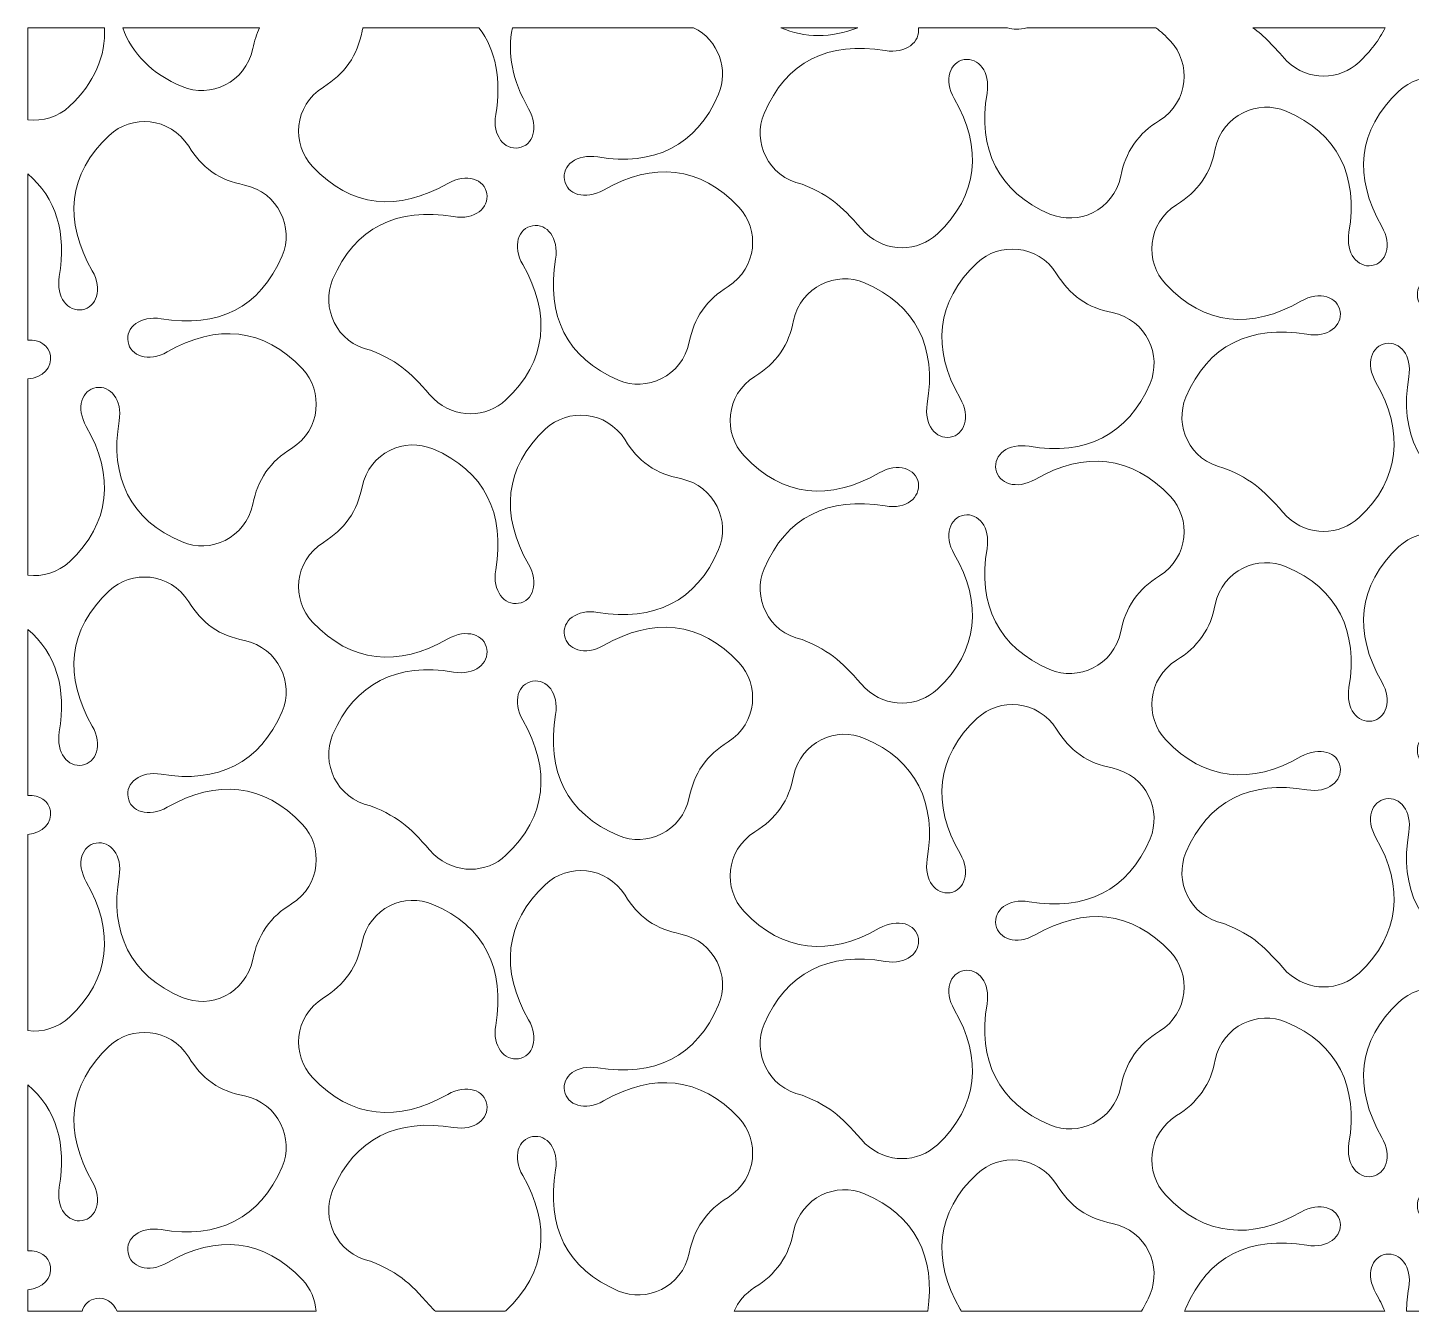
# Model space of a CAD drawing. Header units: millimetres. Extents: x -1200 to 1206, y -590 to 590.
# Drawn here: x -1200 to 72, y -590 to 590 of the extents above; entities that cross this region are included whole.
import ezdxf

# ---------------------------------------------------------------- set-up
doc = ezdxf.new("R2010")
doc.units = ezdxf.units.MM
doc.header["$MEASUREMENT"] = 0
doc.layers.add('Layer 1', color=7, linetype='Continuous')

msp = doc.modelspace()

# ---------------------------------------------------------------- linework, layer by layer
at = {"layer": 'Layer 1', "color": 250, "lineweight": 20}
for points, knots in [([(-1200.0151, 505.2742), (-1186.1337, 503.5378), (-1172.0358, 507.911), (-1161.6008, 517.6815), (-1138.5629, 539.2705), (-1128.1504, 563.7871), (-1129.4449, 589.9637), (-1129.4449, 589.9637), (-1200.0151, 589.9637), (-1200.0151, 589.9637), (-1200.0151, 589.9637), (-1200.0151, 505.2742), (-1200.0151, 505.2742)], [0, 0, 0, 0, 0.25, 0.25, 0.25, 0.5, 0.5, 0.5, 0.75, 0.75, 0.75, 1, 1, 1, 1]), ([(-1112.6236, 589.9637), (-1104.2805, 566.2264), (-1086.2154, 547.7512), (-1058.1324, 535.8322), (-1032.3161, 524.9233), (-999.905, 539.002), (-993.0934, 570.7328), (-991.5304, 577.8759), (-989.6897, 584.0587), (-986.9225, 589.9637), (-986.9225, 589.9637), (-1112.6236, 589.9637), (-1112.6236, 589.9637)], [0, 0, 0, 0, 0.25, 0.25, 0.25, 0.5, 0.5, 0.5, 0.75, 0.75, 0.75, 1, 1, 1, 1]), ([(-826.8334, 248.6627), (-806.9592, 230.155), (-778.3524, 231.0705), (-760.4856, 247.8), (-722.6876, 283.2204), (-718.874, 326.5234), (-744.9954, 372.105), (-754.8823, 389.3025), (-748.9493, 405.7747), (-735.8714, 407.8967), (-722.8361, 409.9892), (-711.6608, 396.8423), (-714.8317, 377.2218), (-723.5592, 325.4075), (-704.7548, 286.2122), (-657.0171, 265.9507), (-631.2009, 255.0418), (-598.7897, 269.1194), (-591.9781, 300.8513), (-589.5009, 312.1722), (-586.3269, 321.0811), (-579.8714, 330.2974), (-573.4514, 339.537), (-566.1832, 345.789), (-556.3219, 351.9921), (-529.0829, 369.334), (-527.2412, 404.7259), (-546.3354, 425.0291), (-581.8514, 462.9295), (-625.1449, 466.7788), (-670.6667, 440.6977), (-687.97, 430.8599), (-704.3419, 436.8881), (-706.6574, 449.9505), (-709.0798, 463.0973), (-695.6623, 474.344), (-676.1022, 471.1224), (-624.3904, 462.4819), (-585.2389, 481.1982), (-564.9782, 528.9007), (-555.5114, 551.1895), (-564.7636, 578.5523), (-587.8951, 589.9637), (-587.8951, 589.9637), (-754.3056, 589.9637), (-754.3056, 589.9637), (-759.61, 566.5051), (-754.4744, 541.3029), (-739.5995, 515.35), (-729.7554, 498.0844), (-735.7371, 481.5745), (-748.7612, 479.4414), (-761.8137, 477.4079), (-773.0358, 490.6015), (-769.8121, 510.1153), (-764.4985, 541.9743), (-769.5222, 569.1194), (-785.2453, 589.9637), (-785.2453, 589.9637), (-891.8459, 589.9637), (-891.8459, 589.9637), (-892.151, 588.8885), (-892.4297, 587.795), (-892.6727, 586.676), (-895.147, 575.2148), (-898.2069, 566.2833), (-904.7307, 557.0447), (-911.2778, 547.8092), (-918.3731, 541.7017), (-928.2182, 535.3663), (-955.6656, 518.1047), (-957.3904, 482.6721), (-938.1954, 462.2317), (-902.7914, 424.5001), (-859.4185, 420.6092), (-813.8988, 446.7401), (-796.6361, 456.5341), (-780.0344, 450.5354), (-777.9334, 437.4018), (-775.9067, 424.4035), (-788.8412, 412.9656), (-808.5029, 416.2676), (-860.3063, 424.9548), (-899.5483, 406.2874), (-919.7043, 358.4852), (-930.5693, 332.7683), (-916.5416, 300.1961), (-884.8524, 293.3817), (-856.4714, 282.0984), (-847.448, 271.6147), (-826.8334, 248.6627)], [0, 0, 0, 0, 0.033333333, 0.033333333, 0.033333333, 0.066666667, 0.066666667, 0.066666667, 0.1, 0.1, 0.1, 0.133333333, 0.133333333, 0.133333333, 0.166666667, 0.166666667, 0.166666667, 0.2, 0.2, 0.2, 0.233333333, 0.233333333, 0.233333333, 0.266666667, 0.266666667, 0.266666667, 0.3, 0.3, 0.3, 0.333333333, 0.333333333, 0.333333333, 0.366666667, 0.366666667, 0.366666667, 0.4, 0.4, 0.4, 0.433333333, 0.433333333, 0.433333333, 0.466666667, 0.466666667, 0.466666667, 0.5, 0.5, 0.5, 0.533333333, 0.533333333, 0.533333333, 0.566666667, 0.566666667, 0.566666667, 0.6, 0.6, 0.6, 0.633333333, 0.633333333, 0.633333333, 0.666666667, 0.666666667, 0.666666667, 0.7, 0.7, 0.7, 0.733333333, 0.733333333, 0.733333333, 0.766666667, 0.766666667, 0.766666667, 0.8, 0.8, 0.8, 0.833333333, 0.833333333, 0.833333333, 0.866666667, 0.866666667, 0.866666667, 0.9, 0.9, 0.9, 0.933333333, 0.933333333, 0.933333333, 0.966666667, 0.966666667, 0.966666667, 1, 1, 1, 1]), ([(-430.2253, 401.3304), (-410.351, 382.8227), (-381.7443, 383.7382), (-363.8774, 400.4678), (-326.0796, 435.8881), (-322.266, 479.1912), (-348.3873, 524.7728), (-358.2731, 541.9703), (-352.3402, 558.4435), (-339.2633, 560.5644), (-326.228, 562.6569), (-315.0517, 549.5111), (-318.2236, 529.8895), (-326.95, 478.0752), (-308.1466, 438.8799), (-260.408, 418.6184), (-234.5927, 407.7095), (-202.1816, 421.7882), (-195.37, 453.519), (-192.8927, 464.8399), (-189.7189, 473.7489), (-183.2622, 482.9661), (-176.8422, 492.2047), (-169.5751, 498.4577), (-159.7138, 504.6599), (-132.4747, 522.0018), (-130.6331, 557.3937), (-149.7273, 577.6968), (-154.026, 582.2836), (-158.4385, 586.3678), (-162.9548, 589.9637), (-162.9548, 589.9637), (-281.7944, 589.9637), (-281.7944, 589.9637), (-288.3497, 587.9079), (-294.4575, 588.0849), (-299.3266, 589.9637), (-299.3266, 589.9637), (-381.311, 589.9637), (-381.311, 589.9637), (-379.3707, 577.0102), (-392.287, 565.6425), (-411.8948, 568.9363), (-463.6981, 577.6235), (-502.9402, 558.9552), (-523.0961, 511.1529), (-533.9602, 485.436), (-519.9324, 452.8649), (-488.2443, 446.0494), (-459.8633, 434.7662), (-450.8388, 424.2824), (-430.2253, 401.3304)], [0, 0, 0, 0, 0.058823529, 0.058823529, 0.058823529, 0.117647059, 0.117647059, 0.117647059, 0.176470588, 0.176470588, 0.176470588, 0.235294118, 0.235294118, 0.235294118, 0.294117647, 0.294117647, 0.294117647, 0.352941176, 0.352941176, 0.352941176, 0.411764706, 0.411764706, 0.411764706, 0.470588235, 0.470588235, 0.470588235, 0.529411765, 0.529411765, 0.529411765, 0.588235294, 0.588235294, 0.588235294, 0.647058824, 0.647058824, 0.647058824, 0.705882353, 0.705882353, 0.705882353, 0.764705882, 0.764705882, 0.764705882, 0.823529412, 0.823529412, 0.823529412, 0.882352941, 0.882352941, 0.882352941, 0.941176471, 0.941176471, 0.941176471, 1, 1, 1, 1]), ([(-507.6934, 589.9637), (-485.6805, 580.1127), (-461.7537, 580.3315), (-436.9056, 589.9637), (-436.9056, 589.9637), (-507.6934, 589.9637), (-507.6934, 589.9637)], [0, 0, 0, 0, 0.5, 0.5, 0.5, 1, 1, 1, 1]), ([(-42.6304, 559.1179), (-22.7562, 540.6102), (5.8496, 541.5257), (23.7174, 558.2553), (34.372, 568.2405), (42.3255, 578.8514), (47.6707, 589.9637), (47.6707, 589.9637), (-74.0907, 589.9637), (-74.0907, 589.9637), (-63.2907, 582.2784), (-55.0707, 572.9687), (-42.6304, 559.1179)], [0, 0, 0, 0, 0.25, 0.25, 0.25, 0.5, 0.5, 0.5, 0.75, 0.75, 0.75, 1, 1, 1, 1]), ([(-42.6304, 140.4657), (-22.7562, 121.958), (5.8496, 122.8736), (23.7174, 139.6021), (61.5154, 175.0235), (65.329, 218.3265), (39.2076, 263.9081), (29.3208, 281.1056), (35.2537, 297.5778), (48.3317, 299.6998), (61.3669, 301.7922), (72.5422, 288.6454), (69.3714, 269.0248), (60.6438, 217.2106), (79.4483, 178.0152), (127.1859, 157.7528), (153.0022, 146.8449), (185.4134, 160.9225), (192.2249, 192.6543), (194.7021, 203.9752), (197.8761, 212.8832), (204.3316, 222.1004), (210.7516, 231.3401), (218.0198, 237.5921), (227.8812, 243.7952), (255.1201, 261.1361), (256.9618, 296.528), (237.8676, 316.8322), (202.3516, 354.7316), (159.0581, 358.5818), (113.5364, 332.5007), (96.233, 322.662), (79.8612, 328.6911), (77.5456, 341.7536), (75.1222, 354.8994), (88.5408, 366.147), (108.1008, 362.9254), (159.8127, 354.285), (198.9642, 373.0012), (219.2249, 420.7038), (230.1734, 446.4786), (216.0916, 479.0457), (184.4534, 485.8744), (172.9385, 488.4114), (164.0676, 491.4103), (154.8835, 497.8281), (145.5967, 504.4249), (139.5703, 511.6737), (133.2977, 521.5135), (115.909, 548.8254), (80.4775, 550.6453), (60.1374, 531.5496), (22.3781, 495.9858), (18.4832, 452.7266), (44.6035, 407.1521), (54.4476, 389.8874), (48.4659, 373.3776), (35.4418, 371.2445), (22.3893, 369.211), (11.1672, 382.4046), (14.391, 401.9184), (23.031, 453.7316), (4.3445, 493.0857), (-43.269, 513.1243), (-69.0558, 524.1695), (-101.6083, 510.1285), (-108.4707, 478.479), (-110.944, 467.0178), (-114.0039, 458.0864), (-120.5277, 448.8468), (-127.0747, 439.6113), (-134.17, 433.5048), (-144.0151, 427.1694), (-171.4636, 409.9078), (-173.1874, 374.4752), (-153.9924, 354.0348), (-118.5884, 316.3032), (-75.2154, 312.4122), (-29.6958, 338.5421), (-12.4331, 348.3362), (4.1686, 342.3385), (6.2696, 329.2039), (8.2964, 316.2066), (-4.6381, 304.7687), (-24.2999, 308.0706), (-76.1032, 316.7579), (-115.3453, 298.0905), (-135.5012, 250.2882), (-146.3663, 224.5713), (-132.3385, 191.9992), (-100.6493, 185.1847), (-72.2683, 173.9015), (-63.245, 163.4168), (-42.6304, 140.4657)], [0, 0, 0, 0, 0.032258065, 0.032258065, 0.032258065, 0.064516129, 0.064516129, 0.064516129, 0.096774194, 0.096774194, 0.096774194, 0.129032258, 0.129032258, 0.129032258, 0.161290323, 0.161290323, 0.161290323, 0.193548387, 0.193548387, 0.193548387, 0.225806452, 0.225806452, 0.225806452, 0.258064516, 0.258064516, 0.258064516, 0.290322581, 0.290322581, 0.290322581, 0.322580645, 0.322580645, 0.322580645, 0.35483871, 0.35483871, 0.35483871, 0.387096774, 0.387096774, 0.387096774, 0.419354839, 0.419354839, 0.419354839, 0.451612903, 0.451612903, 0.451612903, 0.483870968, 0.483870968, 0.483870968, 0.516129032, 0.516129032, 0.516129032, 0.548387097, 0.548387097, 0.548387097, 0.580645161, 0.580645161, 0.580645161, 0.612903226, 0.612903226, 0.612903226, 0.64516129, 0.64516129, 0.64516129, 0.677419355, 0.677419355, 0.677419355, 0.709677419, 0.709677419, 0.709677419, 0.741935484, 0.741935484, 0.741935484, 0.774193548, 0.774193548, 0.774193548, 0.806451613, 0.806451613, 0.806451613, 0.838709677, 0.838709677, 0.838709677, 0.870967742, 0.870967742, 0.870967742, 0.903225806, 0.903225806, 0.903225806, 0.935483871, 0.935483871, 0.935483871, 0.967741935, 0.967741935, 0.967741935, 1, 1, 1, 1]), ([(-1200.0151, 86.6221), (-1186.1337, 84.8867), (-1172.0358, 89.2588), (-1161.6008, 99.0284), (-1123.8029, 134.4498), (-1119.9893, 177.7518), (-1146.1107, 223.3343), (-1155.9975, 240.5318), (-1150.0646, 257.0041), (-1136.9867, 259.125), (-1123.9513, 261.2175), (-1112.7761, 248.0717), (-1115.947, 228.4511), (-1124.6744, 176.6358), (-1105.87, 137.4415), (-1058.1324, 117.179), (-1032.3161, 106.2712), (-999.905, 120.3488), (-993.0934, 152.0806), (-990.6161, 163.4005), (-987.4422, 172.3095), (-980.9866, 181.5267), (-974.5666, 190.7653), (-967.2985, 197.0183), (-957.4371, 203.2214), (-930.1981, 220.5624), (-928.3565, 255.9543), (-947.4507, 276.2574), (-982.9666, 314.1578), (-1026.2601, 318.0081), (-1071.7819, 291.926), (-1089.0853, 282.0883), (-1105.4572, 288.1164), (-1107.7727, 301.1798), (-1110.1962, 314.3257), (-1096.7775, 325.5723), (-1077.2175, 322.3517), (-1025.5056, 313.7113), (-986.3541, 332.4275), (-966.0934, 380.129), (-955.1449, 405.9049), (-969.2266, 438.4719), (-1000.865, 445.3007), (-1012.3799, 447.8377), (-1021.2507, 450.8355), (-1030.4348, 457.2533), (-1039.7215, 463.8511), (-1045.748, 471.1), (-1052.0205, 480.9398), (-1069.4094, 508.2517), (-1104.8409, 510.0716), (-1125.1808, 490.9749), (-1162.9402, 455.4121), (-1166.8351, 412.1528), (-1140.7147, 366.5783), (-1130.8707, 349.3137), (-1136.8524, 332.8028), (-1149.8765, 330.6707), (-1162.929, 328.6373), (-1174.151, 341.8309), (-1170.9273, 361.3436), (-1164.2989, 401.0924), (-1173.7555, 433.5088), (-1200.0151, 455.4965), (-1200.0151, 455.4965), (-1200.0151, 302.7525), (-1200.0151, 302.7525), (-1189.088, 303.5144), (-1180.5192, 297.8199), (-1179.0487, 288.6302), (-1177.3748, 277.8931), (-1185.91, 268.2212), (-1200.0151, 267.0432), (-1200.0151, 267.0432), (-1200.0151, 86.6221), (-1200.0151, 86.6221)], [0, 0, 0, 0, 0.04, 0.04, 0.04, 0.08, 0.08, 0.08, 0.12, 0.12, 0.12, 0.16, 0.16, 0.16, 0.2, 0.2, 0.2, 0.24, 0.24, 0.24, 0.28, 0.28, 0.28, 0.32, 0.32, 0.32, 0.36, 0.36, 0.36, 0.4, 0.4, 0.4, 0.44, 0.44, 0.44, 0.48, 0.48, 0.48, 0.52, 0.52, 0.52, 0.56, 0.56, 0.56, 0.6, 0.6, 0.6, 0.64, 0.64, 0.64, 0.68, 0.68, 0.68, 0.72, 0.72, 0.72, 0.76, 0.76, 0.76, 0.8, 0.8, 0.8, 0.84, 0.84, 0.84, 0.88, 0.88, 0.88, 0.92, 0.92, 0.92, 0.96, 0.96, 0.96, 1, 1, 1, 1]), ([(-430.2253, -17.3217), (-410.351, -35.8295), (-381.7443, -34.9139), (-363.8774, -18.1844), (-326.0796, 17.236), (-322.266, 60.539), (-348.3873, 106.1206), (-358.2731, 123.3181), (-352.3402, 139.7903), (-339.2633, 141.9122), (-326.228, 144.0047), (-315.0517, 130.8579), (-318.2236, 111.2373), (-326.95, 59.4231), (-308.1466, 20.2277), (-260.408, -0.0348), (-234.5927, -10.9426), (-202.1816, 3.135), (-195.37, 34.8669), (-192.8927, 46.1877), (-189.7189, 55.0957), (-183.2622, 64.313), (-176.8422, 73.5526), (-169.5751, 79.8045), (-159.7138, 86.0077), (-132.4747, 103.3486), (-130.6331, 138.7415), (-149.7273, 159.0446), (-185.2432, 196.9451), (-228.5368, 200.7943), (-274.0585, 174.7132), (-291.3619, 164.8745), (-307.7338, 170.9037), (-310.0494, 183.9661), (-312.4717, 197.1119), (-299.0541, 208.3595), (-279.4941, 205.1379), (-227.7822, 196.4975), (-188.6307, 215.2137), (-168.37, 262.9163), (-157.4216, 288.6922), (-171.5032, 321.2582), (-203.1416, 328.0869), (-214.6555, 330.6239), (-223.5263, 333.6227), (-232.7104, 340.0405), (-241.9971, 346.6373), (-248.0246, 353.8862), (-254.2961, 363.726), (-271.686, 391.038), (-307.1175, 392.8578), (-327.4575, 373.7621), (-365.2168, 338.1983), (-369.1117, 294.9391), (-342.9914, 249.3646), (-333.1473, 232.1), (-339.129, 215.5901), (-352.1531, 213.4569), (-365.2056, 211.4235), (-376.4276, 224.6171), (-373.2039, 244.1309), (-364.5629, 295.9441), (-383.2504, 335.2981), (-430.8639, 355.3368), (-456.6507, 366.382), (-489.2033, 352.341), (-496.0646, 320.6916), (-498.5388, 309.2303), (-501.5978, 300.2989), (-508.1226, 291.0593), (-514.6697, 281.8238), (-521.7639, 275.7173), (-531.609, 269.3818), (-559.0575, 252.1203), (-560.7812, 216.6877), (-541.5873, 196.2472), (-506.1832, 158.5157), (-462.8104, 154.6247), (-417.2907, 180.7546), (-400.028, 190.5496), (-383.4253, 184.551), (-381.3253, 171.4163), (-379.2985, 158.419), (-392.2331, 146.9812), (-411.8948, 150.2832), (-463.6981, 158.9704), (-502.9402, 140.303), (-523.0961, 92.5007), (-533.9602, 66.7838), (-519.9324, 34.2118), (-488.2443, 27.3972), (-459.8633, 16.114), (-450.8388, 5.6303), (-430.2253, -17.3217)], [0, 0, 0, 0, 0.032258065, 0.032258065, 0.032258065, 0.064516129, 0.064516129, 0.064516129, 0.096774194, 0.096774194, 0.096774194, 0.129032258, 0.129032258, 0.129032258, 0.161290323, 0.161290323, 0.161290323, 0.193548387, 0.193548387, 0.193548387, 0.225806452, 0.225806452, 0.225806452, 0.258064516, 0.258064516, 0.258064516, 0.290322581, 0.290322581, 0.290322581, 0.322580645, 0.322580645, 0.322580645, 0.35483871, 0.35483871, 0.35483871, 0.387096774, 0.387096774, 0.387096774, 0.419354839, 0.419354839, 0.419354839, 0.451612903, 0.451612903, 0.451612903, 0.483870968, 0.483870968, 0.483870968, 0.516129032, 0.516129032, 0.516129032, 0.548387097, 0.548387097, 0.548387097, 0.580645161, 0.580645161, 0.580645161, 0.612903226, 0.612903226, 0.612903226, 0.64516129, 0.64516129, 0.64516129, 0.677419355, 0.677419355, 0.677419355, 0.709677419, 0.709677419, 0.709677419, 0.741935484, 0.741935484, 0.741935484, 0.774193548, 0.774193548, 0.774193548, 0.806451613, 0.806451613, 0.806451613, 0.838709677, 0.838709677, 0.838709677, 0.870967742, 0.870967742, 0.870967742, 0.903225806, 0.903225806, 0.903225806, 0.935483871, 0.935483871, 0.935483871, 0.967741935, 0.967741935, 0.967741935, 1, 1, 1, 1]), ([(-826.8334, -169.9905), (-806.9592, -188.4972), (-778.3524, -187.5827), (-760.4856, -170.8531), (-722.6876, -135.4317), (-718.874, -92.1298), (-744.9954, -46.5482), (-754.8823, -29.3507), (-748.9493, -12.8774), (-735.8714, -10.7565), (-722.8361, -8.664), (-711.6608, -21.8098), (-714.8317, -41.4314), (-723.5592, -93.2457), (-704.7548, -132.44), (-657.0171, -152.7025), (-631.2009, -163.6114), (-598.7897, -149.5328), (-591.9781, -117.8009), (-589.5009, -106.481), (-586.3269, -97.572), (-579.8714, -88.3548), (-573.4514, -79.1162), (-566.1832, -72.8632), (-556.3219, -66.6611), (-529.0829, -49.3191), (-527.2412, -13.9272), (-546.3354, 6.3759), (-581.8514, 44.2763), (-625.1449, 48.1256), (-670.6667, 22.0445), (-687.97, 12.2068), (-704.3419, 18.2349), (-706.6574, 31.2973), (-709.0798, 44.4442), (-695.6623, 55.6908), (-676.1022, 52.4702), (-624.3904, 43.8297), (-585.2389, 62.546), (-564.9782, 110.2475), (-554.0296, 136.0235), (-568.1114, 168.5905), (-599.7497, 175.4192), (-611.2635, 177.9562), (-620.1355, 180.954), (-629.3195, 187.3718), (-638.6063, 193.9696), (-644.6327, 201.2185), (-650.9053, 211.0583), (-668.2941, 238.3702), (-703.7256, 240.1901), (-724.0656, 221.0934), (-761.8249, 185.5296), (-765.7198, 142.2713), (-739.5995, 96.6969), (-729.7554, 79.4322), (-735.7371, 62.9214), (-748.7612, 60.7892), (-761.8137, 58.7558), (-773.0358, 71.9494), (-769.8121, 91.4622), (-761.171, 143.2754), (-779.8585, 182.6294), (-827.472, 202.6691), (-853.2588, 213.7143), (-885.8114, 199.6733), (-892.6727, 168.0228), (-895.147, 156.5626), (-898.2069, 147.6312), (-904.7307, 138.3916), (-911.2778, 129.156), (-918.3731, 123.0485), (-928.2182, 116.7131), (-955.6656, 99.4515), (-957.3904, 64.02), (-938.1954, 43.5785), (-902.7914, 5.848), (-859.4185, 1.957), (-813.8988, 28.0869), (-796.6361, 37.8809), (-780.0344, 31.8823), (-777.9334, 18.7486), (-775.9067, 5.7513), (-788.8412, -5.6876), (-808.5029, -2.3846), (-860.3063, 6.3027), (-899.5483, -12.3658), (-919.7043, -60.168), (-930.5693, -85.8849), (-916.5416, -118.456), (-884.8524, -125.2715), (-856.4714, -136.5537), (-847.448, -147.0384), (-826.8334, -169.9905)], [0, 0, 0, 0, 0.032258065, 0.032258065, 0.032258065, 0.064516129, 0.064516129, 0.064516129, 0.096774194, 0.096774194, 0.096774194, 0.129032258, 0.129032258, 0.129032258, 0.161290323, 0.161290323, 0.161290323, 0.193548387, 0.193548387, 0.193548387, 0.225806452, 0.225806452, 0.225806452, 0.258064516, 0.258064516, 0.258064516, 0.290322581, 0.290322581, 0.290322581, 0.322580645, 0.322580645, 0.322580645, 0.35483871, 0.35483871, 0.35483871, 0.387096774, 0.387096774, 0.387096774, 0.419354839, 0.419354839, 0.419354839, 0.451612903, 0.451612903, 0.451612903, 0.483870968, 0.483870968, 0.483870968, 0.516129032, 0.516129032, 0.516129032, 0.548387097, 0.548387097, 0.548387097, 0.580645161, 0.580645161, 0.580645161, 0.612903226, 0.612903226, 0.612903226, 0.64516129, 0.64516129, 0.64516129, 0.677419355, 0.677419355, 0.677419355, 0.709677419, 0.709677419, 0.709677419, 0.741935484, 0.741935484, 0.741935484, 0.774193548, 0.774193548, 0.774193548, 0.806451613, 0.806451613, 0.806451613, 0.838709677, 0.838709677, 0.838709677, 0.870967742, 0.870967742, 0.870967742, 0.903225806, 0.903225806, 0.903225806, 0.935483871, 0.935483871, 0.935483871, 0.967741935, 0.967741935, 0.967741935, 1, 1, 1, 1]), ([(-42.6304, -278.1874), (-22.7562, -296.6952), (5.8496, -295.7796), (23.7174, -279.05), (61.5154, -243.6297), (65.329, -200.3267), (39.2076, -154.7451), (29.3208, -137.5476), (35.2537, -121.0744), (48.3317, -118.9534), (61.3669, -116.861), (72.5422, -130.0078), (69.3714, -149.6283), (60.6438, -201.4426), (79.4483, -240.638), (127.1859, -260.8994), (153.0022, -271.8083), (185.4134, -257.7297), (192.2249, -225.9988), (194.7021, -214.6779), (197.8761, -205.7689), (204.3316, -196.5527), (210.7516, -187.3131), (218.0198, -181.0601), (227.8812, -174.858), (255.1201, -157.516), (256.9618, -122.1241), (237.8676, -101.821), (202.3516, -63.9206), (159.0581, -60.0714), (113.5364, -86.1524), (96.233, -95.9902), (79.8612, -89.962), (77.5456, -76.8996), (75.1222, -63.7528), (88.5408, -52.5062), (108.1008, -55.7267), (159.8127, -64.3682), (198.9642, -45.6509), (219.2249, 2.0506), (230.1734, 27.8265), (216.0916, 60.3935), (184.4534, 67.2223), (172.9385, 69.7593), (164.0676, 72.7571), (154.8835, 79.1749), (145.5967, 85.7717), (139.5703, 93.0216), (133.2977, 102.8603), (115.909, 130.1733), (80.4775, 131.9921), (60.1374, 112.8964), (22.3781, 77.3326), (18.4832, 34.0744), (44.6035, -11.5001), (54.4476, -28.7657), (48.4659, -45.2755), (35.4418, -47.4077), (22.3893, -49.4422), (11.1672, -36.2476), (14.391, -16.7348), (23.031, 35.0784), (4.3445, 74.4325), (-43.269, 94.4722), (-69.0558, 105.5164), (-101.6083, 91.4764), (-108.4707, 59.8259), (-110.944, 48.3656), (-114.0039, 39.4343), (-120.5277, 30.1947), (-127.0747, 20.9591), (-134.17, 14.8516), (-144.0151, 8.5162), (-171.4636, -8.7454), (-173.1874, -44.177), (-153.9924, -64.6185), (-118.5884, -102.349), (-75.2154, -106.2399), (-29.6958, -80.11), (-12.4331, -70.316), (4.1686, -76.3147), (6.2696, -89.4483), (8.2964, -102.4456), (-4.6381, -113.8845), (-24.2999, -110.5815), (-76.1032, -101.8953), (-115.3453, -120.5627), (-135.5012, -168.3649), (-146.3663, -194.0819), (-132.3385, -226.6529), (-100.6493, -233.4684), (-72.2683, -244.7517), (-63.245, -255.2354), (-42.6304, -278.1874)], [0, 0, 0, 0, 0.032258065, 0.032258065, 0.032258065, 0.064516129, 0.064516129, 0.064516129, 0.096774194, 0.096774194, 0.096774194, 0.129032258, 0.129032258, 0.129032258, 0.161290323, 0.161290323, 0.161290323, 0.193548387, 0.193548387, 0.193548387, 0.225806452, 0.225806452, 0.225806452, 0.258064516, 0.258064516, 0.258064516, 0.290322581, 0.290322581, 0.290322581, 0.322580645, 0.322580645, 0.322580645, 0.35483871, 0.35483871, 0.35483871, 0.387096774, 0.387096774, 0.387096774, 0.419354839, 0.419354839, 0.419354839, 0.451612903, 0.451612903, 0.451612903, 0.483870968, 0.483870968, 0.483870968, 0.516129032, 0.516129032, 0.516129032, 0.548387097, 0.548387097, 0.548387097, 0.580645161, 0.580645161, 0.580645161, 0.612903226, 0.612903226, 0.612903226, 0.64516129, 0.64516129, 0.64516129, 0.677419355, 0.677419355, 0.677419355, 0.709677419, 0.709677419, 0.709677419, 0.741935484, 0.741935484, 0.741935484, 0.774193548, 0.774193548, 0.774193548, 0.806451613, 0.806451613, 0.806451613, 0.838709677, 0.838709677, 0.838709677, 0.870967742, 0.870967742, 0.870967742, 0.903225806, 0.903225806, 0.903225806, 0.935483871, 0.935483871, 0.935483871, 0.967741935, 0.967741935, 0.967741935, 1, 1, 1, 1]), ([(-1200.0151, -332.0311), (-1186.1337, -333.7675), (-1172.0358, -329.3944), (-1161.6008, -319.6238), (-1123.8029, -284.2034), (-1119.9893, -240.9004), (-1146.1107, -195.3188), (-1155.9975, -178.1213), (-1150.0646, -161.6491), (-1136.9867, -159.5272), (-1123.9513, -157.4347), (-1112.7761, -170.5815), (-1115.947, -190.2021), (-1124.6744, -242.0163), (-1105.87, -281.2117), (-1058.1324, -301.4731), (-1032.3161, -312.382), (-999.905, -298.3034), (-993.0934, -266.5725), (-990.6161, -255.2517), (-987.4422, -246.3426), (-980.9866, -237.1264), (-974.5666, -227.8869), (-967.2985, -221.6338), (-957.4371, -215.4317), (-930.1981, -198.0898), (-928.3565, -162.6979), (-947.4507, -142.3948), (-982.9666, -104.4943), (-1026.2601, -100.6451), (-1071.7819, -126.7262), (-1089.0853, -136.5639), (-1105.4572, -130.5357), (-1107.7727, -117.4733), (-1110.1962, -104.3265), (-1096.7775, -93.0799), (-1077.2175, -96.3004), (-1025.5056, -104.9419), (-986.3541, -86.2246), (-966.0934, -38.5231), (-955.1449, -12.7472), (-969.2266, 19.8198), (-1000.865, 26.6485), (-1012.3799, 29.1856), (-1021.2507, 32.1833), (-1030.4348, 38.6011), (-1039.7215, 45.1979), (-1045.748, 52.4479), (-1052.0205, 62.2866), (-1069.4094, 89.5986), (-1104.8409, 91.4184), (-1125.1808, 72.3227), (-1162.9402, 36.7589), (-1166.8351, -6.4993), (-1140.7147, -52.0738), (-1130.8707, -69.3395), (-1136.8524, -85.8493), (-1149.8765, -87.9825), (-1162.929, -90.0159), (-1174.151, -76.8213), (-1170.9273, -57.3085), (-1164.2989, -17.5598), (-1173.7555, 14.8567), (-1200.0151, 36.8444), (-1200.0151, 36.8444), (-1200.0151, -115.8997), (-1200.0151, -115.8997), (-1189.088, -115.1377), (-1180.5192, -120.8333), (-1179.0487, -130.022), (-1177.3748, -140.759), (-1185.91, -150.432), (-1200.0151, -151.6099), (-1200.0151, -151.6099), (-1200.0151, -332.0311), (-1200.0151, -332.0311)], [0, 0, 0, 0, 0.04, 0.04, 0.04, 0.08, 0.08, 0.08, 0.12, 0.12, 0.12, 0.16, 0.16, 0.16, 0.2, 0.2, 0.2, 0.24, 0.24, 0.24, 0.28, 0.28, 0.28, 0.32, 0.32, 0.32, 0.36, 0.36, 0.36, 0.4, 0.4, 0.4, 0.44, 0.44, 0.44, 0.48, 0.48, 0.48, 0.52, 0.52, 0.52, 0.56, 0.56, 0.56, 0.6, 0.6, 0.6, 0.64, 0.64, 0.64, 0.68, 0.68, 0.68, 0.72, 0.72, 0.72, 0.76, 0.76, 0.76, 0.8, 0.8, 0.8, 0.84, 0.84, 0.84, 0.88, 0.88, 0.88, 0.92, 0.92, 0.92, 0.96, 0.96, 0.96, 1, 1, 1, 1]), ([(-430.2253, -435.9749), (-410.351, -454.4826), (-381.7443, -453.5671), (-363.8774, -436.8376), (-326.0796, -401.4172), (-322.266, -358.1142), (-348.3873, -312.5326), (-358.2731, -295.3351), (-352.3402, -278.8619), (-339.2633, -276.7409), (-326.228, -274.6484), (-315.0517, -287.7943), (-318.2236, -307.4159), (-326.95, -359.2301), (-308.1466, -398.4255), (-260.408, -418.6869), (-234.5927, -429.5958), (-202.1816, -415.5172), (-195.37, -383.7864), (-192.8927, -372.4655), (-189.7189, -363.5564), (-183.2622, -354.3402), (-176.8422, -345.1006), (-169.5751, -338.8476), (-159.7138, -332.6455), (-132.4747, -315.3036), (-130.6331, -279.9117), (-149.7273, -259.6085), (-185.2432, -221.7081), (-228.5368, -217.8589), (-274.0585, -243.9399), (-291.3619, -253.7777), (-307.7338, -247.7495), (-310.0494, -234.6871), (-312.4717, -221.5403), (-299.0541, -210.2936), (-279.4941, -213.5142), (-227.7822, -222.1547), (-188.6307, -203.4384), (-168.37, -155.7369), (-157.4216, -129.961), (-171.5032, -97.394), (-203.1416, -90.5652), (-214.6555, -88.0282), (-223.5263, -85.0304), (-232.7104, -78.6126), (-241.9971, -72.0158), (-248.0246, -64.7659), (-254.2961, -54.9272), (-271.686, -27.6142), (-307.1175, -25.7954), (-327.4575, -44.891), (-365.2168, -80.4549), (-369.1117, -123.7131), (-342.9914, -169.2876), (-333.1473, -186.5533), (-339.129, -203.0631), (-352.1531, -205.1952), (-365.2056, -207.2297), (-376.4276, -194.035), (-373.2039, -174.5223), (-364.5629, -122.7091), (-383.2504, -83.355), (-430.8639, -63.3154), (-456.6507, -52.2712), (-489.2033, -66.3111), (-496.0646, -97.9616), (-498.5388, -109.4219), (-501.5978, -118.3533), (-508.1226, -127.5929), (-514.6697, -136.8284), (-521.7639, -142.9359), (-531.609, -149.2713), (-559.0575, -166.5329), (-560.7812, -201.9645), (-541.5873, -222.4059), (-506.1832, -260.1365), (-462.8104, -264.0274), (-417.2907, -237.8975), (-400.028, -228.1035), (-383.4253, -234.1022), (-381.3253, -247.2358), (-379.2985, -260.2331), (-392.2331, -271.672), (-411.8948, -268.369), (-463.6981, -259.6828), (-502.9402, -278.3502), (-523.0961, -326.1524), (-533.9602, -351.8693), (-519.9324, -384.4404), (-488.2443, -391.256), (-459.8633, -402.5392), (-450.8388, -413.0229), (-430.2253, -435.9749)], [0, 0, 0, 0, 0.032258065, 0.032258065, 0.032258065, 0.064516129, 0.064516129, 0.064516129, 0.096774194, 0.096774194, 0.096774194, 0.129032258, 0.129032258, 0.129032258, 0.161290323, 0.161290323, 0.161290323, 0.193548387, 0.193548387, 0.193548387, 0.225806452, 0.225806452, 0.225806452, 0.258064516, 0.258064516, 0.258064516, 0.290322581, 0.290322581, 0.290322581, 0.322580645, 0.322580645, 0.322580645, 0.35483871, 0.35483871, 0.35483871, 0.387096774, 0.387096774, 0.387096774, 0.419354839, 0.419354839, 0.419354839, 0.451612903, 0.451612903, 0.451612903, 0.483870968, 0.483870968, 0.483870968, 0.516129032, 0.516129032, 0.516129032, 0.548387097, 0.548387097, 0.548387097, 0.580645161, 0.580645161, 0.580645161, 0.612903226, 0.612903226, 0.612903226, 0.64516129, 0.64516129, 0.64516129, 0.677419355, 0.677419355, 0.677419355, 0.709677419, 0.709677419, 0.709677419, 0.741935484, 0.741935484, 0.741935484, 0.774193548, 0.774193548, 0.774193548, 0.806451613, 0.806451613, 0.806451613, 0.838709677, 0.838709677, 0.838709677, 0.870967742, 0.870967742, 0.870967742, 0.903225806, 0.903225806, 0.903225806, 0.935483871, 0.935483871, 0.935483871, 0.967741935, 0.967741935, 0.967741935, 1, 1, 1, 1]), ([(-826.8334, -588.6427), (-826.3198, -589.1208), (-825.7992, -589.5836), (-825.2734, -590.0363), (-825.2734, -590.0363), (-761.0663, -590.0363), (-761.0663, -590.0363), (-761.0663, -590.0363), (-760.4856, -589.5053), (-760.4856, -589.5053), (-722.6876, -554.0849), (-718.874, -510.7819), (-744.9954, -465.2003), (-754.8823, -448.0028), (-748.9493, -431.5306), (-735.8714, -429.4086), (-722.8361, -427.3162), (-711.6608, -440.463), (-714.8317, -460.0836), (-723.5592, -511.8978), (-704.7548, -551.0932), (-657.0171, -571.3546), (-631.2009, -582.2635), (-598.7897, -568.1859), (-591.9781, -536.4541), (-589.5009, -525.1332), (-586.3269, -516.2242), (-579.8714, -507.008), (-573.4514, -497.7683), (-566.1832, -491.5163), (-556.3219, -485.3132), (-529.0829, -467.9713), (-527.2412, -432.5794), (-546.3354, -412.2762), (-581.8514, -374.3758), (-625.1449, -370.5266), (-670.6667, -396.6077), (-687.97, -406.4454), (-704.3419, -400.4172), (-706.6574, -387.3548), (-709.0798, -374.208), (-695.6623, -362.9613), (-676.1022, -366.1829), (-624.3904, -374.8234), (-585.2389, -356.1071), (-564.9782, -308.4046), (-554.0296, -282.6287), (-568.1114, -250.0627), (-599.7497, -243.234), (-611.2635, -240.696), (-620.1355, -237.6981), (-629.3195, -231.2804), (-638.6063, -224.6835), (-644.6327, -217.4336), (-650.9053, -207.5949), (-668.2941, -180.2829), (-703.7256, -178.4631), (-724.0656, -197.5588), (-761.8249, -233.1226), (-765.7198, -276.3818), (-739.5995, -321.9553), (-729.7554, -339.221), (-735.7371, -355.7308), (-748.7612, -357.864), (-761.8137, -359.8974), (-773.0358, -346.7038), (-769.8121, -327.19), (-761.171, -275.3768), (-779.8585, -236.0227), (-827.472, -215.9841), (-853.2588, -204.9389), (-885.8114, -218.9799), (-892.6727, -250.6293), (-895.147, -262.0906), (-898.2069, -271.022), (-904.7307, -280.2606), (-911.2778, -289.4961), (-918.3731, -295.6037), (-928.2182, -301.939), (-955.6656, -319.2006), (-957.3904, -354.6332), (-938.1954, -375.0736), (-902.7914, -412.8052), (-859.4185, -416.6961), (-813.8988, -390.5653), (-796.6361, -380.7712), (-780.0344, -386.7699), (-777.9334, -399.9035), (-775.9067, -412.9018), (-788.8412, -424.3397), (-808.5029, -421.0378), (-860.3063, -412.3505), (-899.5483, -431.0179), (-919.7043, -478.8201), (-930.5693, -504.537), (-916.5416, -537.1092), (-884.8524, -543.9237), (-856.4714, -555.2069), (-847.448, -565.6906), (-826.8334, -588.6427)], [0, 0, 0, 0, 0.03030303, 0.03030303, 0.03030303, 0.060606061, 0.060606061, 0.060606061, 0.090909091, 0.090909091, 0.090909091, 0.121212121, 0.121212121, 0.121212121, 0.151515152, 0.151515152, 0.151515152, 0.181818182, 0.181818182, 0.181818182, 0.212121212, 0.212121212, 0.212121212, 0.242424242, 0.242424242, 0.242424242, 0.272727273, 0.272727273, 0.272727273, 0.303030303, 0.303030303, 0.303030303, 0.333333333, 0.333333333, 0.333333333, 0.363636364, 0.363636364, 0.363636364, 0.393939394, 0.393939394, 0.393939394, 0.424242424, 0.424242424, 0.424242424, 0.454545455, 0.454545455, 0.454545455, 0.484848485, 0.484848485, 0.484848485, 0.515151515, 0.515151515, 0.515151515, 0.545454545, 0.545454545, 0.545454545, 0.575757576, 0.575757576, 0.575757576, 0.606060606, 0.606060606, 0.606060606, 0.636363636, 0.636363636, 0.636363636, 0.666666667, 0.666666667, 0.666666667, 0.696969697, 0.696969697, 0.696969697, 0.727272727, 0.727272727, 0.727272727, 0.757575758, 0.757575758, 0.757575758, 0.787878788, 0.787878788, 0.787878788, 0.818181818, 0.818181818, 0.818181818, 0.848484848, 0.848484848, 0.848484848, 0.878787879, 0.878787879, 0.878787879, 0.909090909, 0.909090909, 0.909090909, 0.939393939, 0.939393939, 0.939393939, 0.96969697, 0.96969697, 0.96969697, 1, 1, 1, 1]), ([(47.45, -590.0363), (45.1568, -584.531), (42.4079, -578.9809), (39.2076, -573.3972), (29.3208, -556.1997), (35.2537, -539.7276), (48.3317, -537.6066), (61.3669, -535.5131), (72.5422, -548.66), (69.3714, -568.2805), (68.1042, -575.8061), (67.4208, -583.063), (67.3191, -590.0363), (67.3191, -590.0363), (232.7157, -590.0363), (232.7157, -590.0363), (255.2686, -571.7818), (255.7618, -539.5017), (237.8676, -520.4732), (202.3516, -482.5738), (159.0581, -478.7235), (113.5364, -504.8046), (96.233, -514.6434), (79.8612, -508.6142), (77.5456, -495.5517), (75.1222, -482.406), (88.5408, -471.1583), (108.1008, -474.3799), (159.8127, -483.0203), (198.9642, -464.3041), (219.2249, -416.6015), (230.1734, -390.8267), (216.0916, -358.2597), (184.4534, -351.4309), (172.9385, -348.8939), (164.0676, -345.8961), (154.8835, -339.4773), (145.5967, -332.8805), (139.5703, -325.6316), (133.2977, -315.7919), (115.909, -288.4799), (80.4775, -286.66), (60.1374, -305.7557), (22.3781, -341.3195), (18.4832, -384.5788), (44.6035, -430.1533), (54.4476, -447.4179), (48.4659, -463.9277), (35.4418, -466.0609), (22.3893, -468.0944), (11.1672, -454.9007), (14.391, -435.387), (23.031, -383.5737), (4.3445, -344.2197), (-43.269, -324.181), (-69.0558, -313.1358), (-101.6083, -327.1768), (-108.4707, -358.8263), (-110.944, -370.2875), (-114.0039, -379.2189), (-120.5277, -388.4585), (-127.0747, -397.6941), (-134.17, -403.8006), (-144.0151, -410.1359), (-171.4636, -427.3975), (-173.1874, -462.8301), (-153.9924, -483.2706), (-118.5884, -521.0021), (-75.2154, -524.8931), (-29.6958, -498.7632), (-12.4331, -488.9692), (4.1686, -494.9669), (6.2696, -508.1015), (8.2964, -521.0988), (-4.6381, -532.5366), (-24.2999, -529.2347), (-76.1032, -520.5474), (-115.3453, -539.2148), (-135.5012, -587.0171), (-135.9222, -588.014), (-136.3015, -589.021), (-136.6484, -590.0363), (-136.6484, -590.0363), (47.45, -590.0363), (47.45, -590.0363)], [0, 0, 0, 0, 0.035714286, 0.035714286, 0.035714286, 0.071428571, 0.071428571, 0.071428571, 0.107142857, 0.107142857, 0.107142857, 0.142857143, 0.142857143, 0.142857143, 0.178571429, 0.178571429, 0.178571429, 0.214285714, 0.214285714, 0.214285714, 0.25, 0.25, 0.25, 0.285714286, 0.285714286, 0.285714286, 0.321428571, 0.321428571, 0.321428571, 0.357142857, 0.357142857, 0.357142857, 0.392857143, 0.392857143, 0.392857143, 0.428571429, 0.428571429, 0.428571429, 0.464285714, 0.464285714, 0.464285714, 0.5, 0.5, 0.5, 0.535714286, 0.535714286, 0.535714286, 0.571428571, 0.571428571, 0.571428571, 0.607142857, 0.607142857, 0.607142857, 0.642857143, 0.642857143, 0.642857143, 0.678571429, 0.678571429, 0.678571429, 0.714285714, 0.714285714, 0.714285714, 0.75, 0.75, 0.75, 0.785714286, 0.785714286, 0.785714286, 0.821428571, 0.821428571, 0.821428571, 0.857142857, 0.857142857, 0.857142857, 0.892857143, 0.892857143, 0.892857143, 0.928571429, 0.928571429, 0.928571429, 0.964285714, 0.964285714, 0.964285714, 1, 1, 1, 1]), ([(-1150.0433, -590.0363), (-1148.0866, -583.708), (-1143.3954, -579.2199), (-1136.9867, -578.1803), (-1128.8205, -576.8691), (-1121.3836, -581.5403), (-1117.748, -590.0363), (-1117.748, -590.0363), (-934.9077, -590.0363), (-934.9077, -590.0363), (-935.6602, -579.3837), (-939.9304, -569.0445), (-947.4507, -561.0479), (-982.9666, -523.1475), (-1026.2601, -519.2972), (-1071.7819, -545.3793), (-1089.0853, -555.2171), (-1105.4572, -549.1889), (-1107.7727, -536.1255), (-1110.1962, -522.9797), (-1096.7775, -511.733), (-1077.2175, -514.9536), (-1025.5056, -523.5941), (-986.3541, -504.8778), (-966.0934, -457.1763), (-955.1449, -431.4004), (-969.2266, -398.8334), (-1000.865, -392.0046), (-1012.3799, -389.4677), (-1021.2507, -386.4698), (-1030.4348, -380.052), (-1039.7215, -373.4542), (-1045.748, -366.2053), (-1052.0205, -356.3656), (-1069.4094, -329.0536), (-1104.8409, -327.2338), (-1125.1808, -346.3304), (-1162.9402, -381.8933), (-1166.8351, -425.1525), (-1140.7147, -470.727), (-1130.8707, -487.9916), (-1136.8524, -504.5025), (-1149.8765, -506.6346), (-1162.929, -508.6681), (-1174.151, -495.4744), (-1170.9273, -475.9617), (-1164.2989, -436.213), (-1173.7555, -403.7965), (-1200.0151, -381.8088), (-1200.0151, -381.8088), (-1200.0151, -534.5528), (-1200.0151, -534.5528), (-1189.088, -533.7909), (-1180.5192, -539.4854), (-1179.0487, -548.6752), (-1177.3748, -559.4122), (-1185.91, -569.0841), (-1200.0151, -570.2621), (-1200.0151, -570.2621), (-1200.0151, -590.0363), (-1200.0151, -590.0363), (-1200.0151, -590.0363), (-1150.0433, -590.0363), (-1150.0433, -590.0363)], [0, 0, 0, 0, 0.047619048, 0.047619048, 0.047619048, 0.095238095, 0.095238095, 0.095238095, 0.142857143, 0.142857143, 0.142857143, 0.19047619, 0.19047619, 0.19047619, 0.238095238, 0.238095238, 0.238095238, 0.285714286, 0.285714286, 0.285714286, 0.333333333, 0.333333333, 0.333333333, 0.380952381, 0.380952381, 0.380952381, 0.428571429, 0.428571429, 0.428571429, 0.476190476, 0.476190476, 0.476190476, 0.523809524, 0.523809524, 0.523809524, 0.571428571, 0.571428571, 0.571428571, 0.619047619, 0.619047619, 0.619047619, 0.666666667, 0.666666667, 0.666666667, 0.714285714, 0.714285714, 0.714285714, 0.761904762, 0.761904762, 0.761904762, 0.80952381, 0.80952381, 0.80952381, 0.857142857, 0.857142857, 0.857142857, 0.904761905, 0.904761905, 0.904761905, 0.952380952, 0.952380952, 0.952380952, 1, 1, 1, 1]), ([(-176.3083, -590.0363), (-173.408, -585.2186), (-170.7568, -580.0073), (-168.37, -574.3891), (-157.4216, -548.6131), (-171.5032, -516.0472), (-203.1416, -509.2184), (-214.6555, -506.6814), (-223.5263, -503.6826), (-232.7104, -497.2648), (-241.9971, -490.668), (-248.0246, -483.4191), (-254.2961, -473.5793), (-271.686, -446.2674), (-307.1175, -444.4476), (-327.4575, -463.5432), (-365.2168, -499.107), (-369.1117, -542.3663), (-342.9914, -587.9408), (-342.5918, -588.6406), (-342.2206, -589.3395), (-341.8737, -590.0363), (-341.8737, -590.0363), (-176.3083, -590.0363), (-176.3083, -590.0363)], [0, 0, 0, 0, 0.125, 0.125, 0.125, 0.25, 0.25, 0.25, 0.375, 0.375, 0.375, 0.5, 0.5, 0.5, 0.625, 0.625, 0.625, 0.75, 0.75, 0.75, 0.875, 0.875, 0.875, 1, 1, 1, 1]), ([(-372.7158, -590.0363), (-365.3379, -539.7733), (-384.2165, -501.6003), (-430.8639, -481.9685), (-456.6507, -470.9233), (-489.2033, -484.9643), (-496.0646, -516.6138), (-498.5388, -528.075), (-501.5978, -537.0064), (-508.1226, -546.246), (-514.6697, -555.4816), (-521.7639, -561.5881), (-531.609, -567.9235), (-540.7657, -573.6821), (-547.0565, -581.464), (-550.6656, -590.0363), (-550.6656, -590.0363), (-372.7158, -590.0363), (-372.7158, -590.0363)], [0, 0, 0, 0, 0.166666667, 0.166666667, 0.166666667, 0.333333333, 0.333333333, 0.333333333, 0.5, 0.5, 0.5, 0.666666667, 0.666666667, 0.666666667, 0.833333333, 0.833333333, 0.833333333, 1, 1, 1, 1])]:
    msp.add_open_spline(points, degree=3, knots=knots, dxfattribs=at)

doc.saveas('drawing.dxf')
